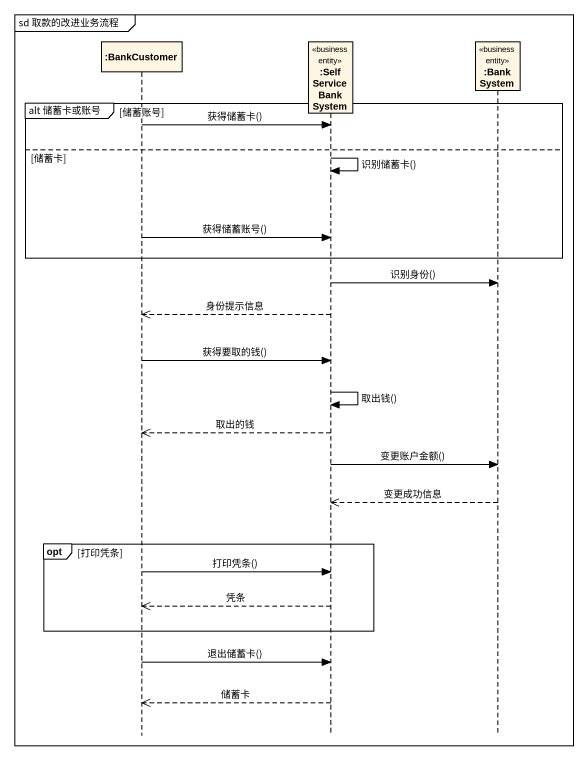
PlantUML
@startuml
mainframe sd 取款的改进业务流程
hide footbox
participant ":BankCustomer" as BankCustomer
participant ":SelfService BankSystem" as SelfService_BankSystem <<business entity>>
participant ":BankSystem" as BankSystem <<business entity>>

group alt 储蓄卡或账号 [储蓄账号]
  BankCustomer -> SelfService_BankSystem : 获得储蓄卡()
else 储蓄卡
  SelfService_BankSystem -> SelfService_BankSystem : 识别储蓄卡()
  BankCustomer -> SelfService_BankSystem : 获得储蓄账号()
end
SelfService_BankSystem -> BankSystem : 识别身份()
SelfService_BankSystem -->> BankCustomer : 身份提示信息
BankCustomer -> SelfService_BankSystem : 获得要取的钱()
SelfService_BankSystem -> SelfService_BankSystem : 取出钱()
SelfService_BankSystem -->> BankCustomer : 取出的钱
SelfService_BankSystem -> BankSystem : 变更账户金额()
BankSystem -->> SelfService_BankSystem : 变更成功信息
opt 打印凭条
  BankCustomer -> SelfService_BankSystem : 打印凭条()
  SelfService_BankSystem -->> BankCustomer : 凭条
end
BankCustomer -> SelfService_BankSystem : 退出储蓄卡()
SelfService_BankSystem -->> BankCustomer : 储蓄卡
@enduml
